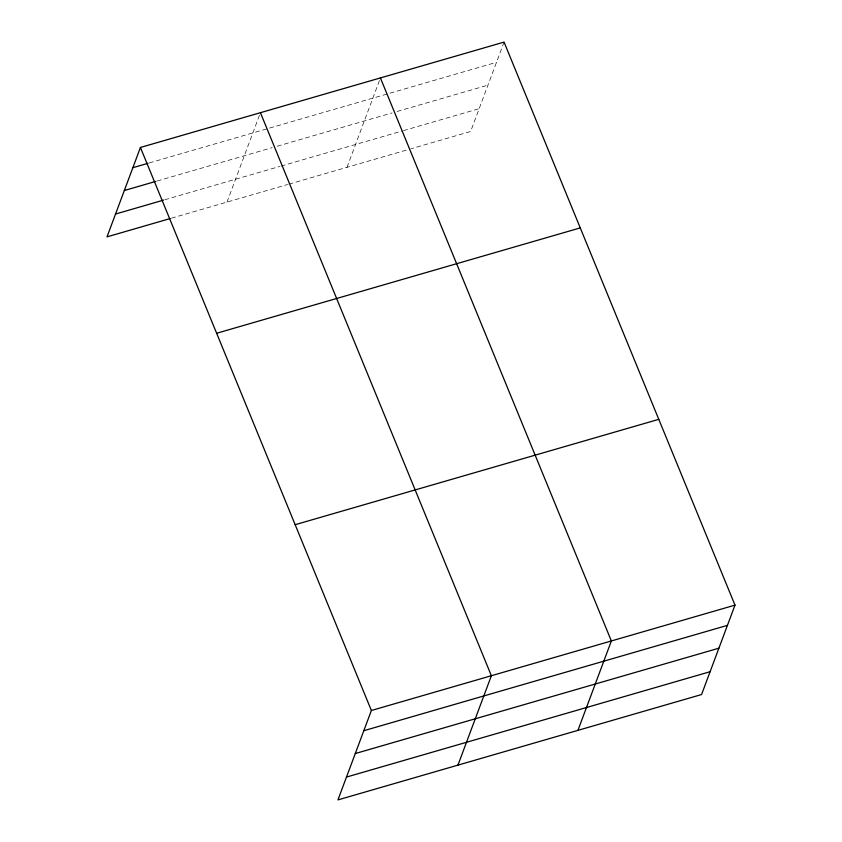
<?xml version="1.0" encoding="UTF-8"?>
<svg xmlns="http://www.w3.org/2000/svg" width="842" height="842" viewBox="0 0 842 842"><rect width="100%" height="100%" fill="white"/><g stroke="black" fill="none" stroke-linecap="round" stroke-linejoin="round"><path stroke-width="0.63" stroke-dasharray="4.21 3.16" d="M227.003 202.091L260.42 112.691M346.999 167.326L380.416 77.927M504.053 42.1L470.625 131.499L411.338 148.676M149.287 162.927L496.496 62.319M157.17 180.998L272.113 147.687M277.165 146.224L392.077 112.933M397.129 111.47L487.96 85.147M164.8 199.754L279.744 166.453M281.007 166.085L402.213 130.973M403.465 130.605L479.161 108.671M171.421 218.194L287.627 184.524M288.89 184.156L410.075 149.045"/><path stroke-width="1.26" d="M140.425 147.466L371.375 710.501L337.947 799.9L701.575 694.534L734.992 605.135L504.053 42.1L140.425 147.466L107.008 236.865L170.158 218.562M457.943 765.125L491.37 675.737L260.42 112.691M577.938 730.361L611.366 640.962L380.416 77.927M132.868 167.684L148.024 163.295M124.332 190.513L155.907 181.367M115.543 214.036L163.537 200.122M216.636 333.264L580.264 227.898M295.163 524.703L658.781 419.337M371.375 710.501L734.992 605.135M363.807 730.719L727.435 625.364M355.282 753.548L718.9 648.193M346.483 777.071L710.101 671.706"/></g></svg>
